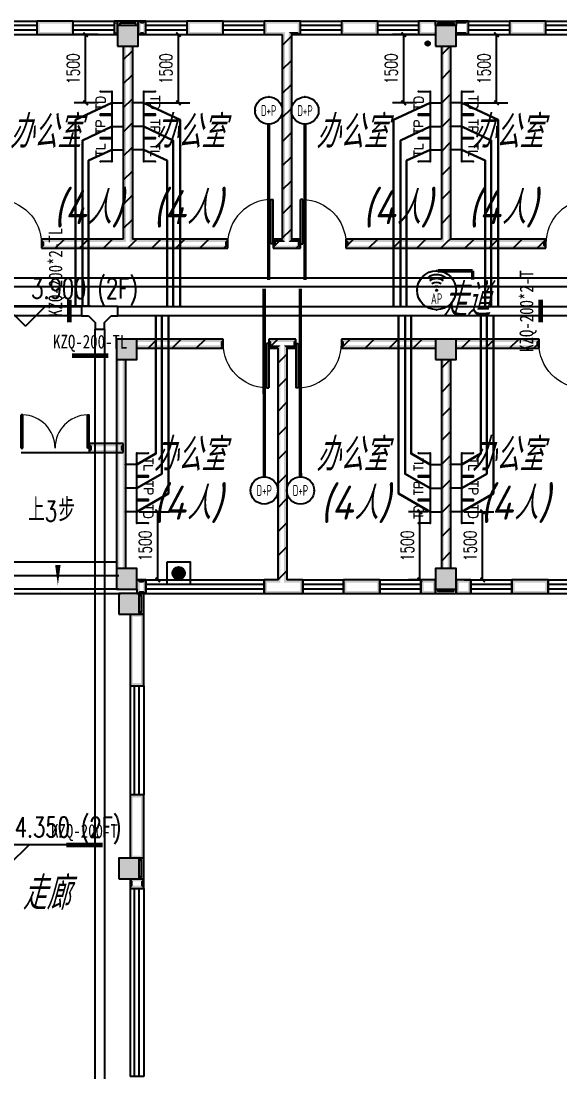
# Model space of a CAD drawing. Extents: x 1241380 to 1952554, y 1012187 to 1766051.
# Drawn here: x 1581915 to 1593776, y 1096185 to 1119313 of the extents above; entities that cross this region are included whole.
import ezdxf
from ezdxf.enums import TextEntityAlignment as Align

# ---------------------------------------------------------------- set-up
doc = ezdxf.new("R2010")
doc.units = 0
for name, color, linetype in [('1-建筑底图', 8, 'Continuous'), ('CABLETRAY_PDS', 4, 'Continuous'), ('EQUIP-通讯', 3, 'Continuous'), ('PUB_HATCH', 8, 'Continuous'), ('TEL_DIM', 3, 'Continuous'), ('WIRE-综合布线', 5, 'Continuous'), ('光纤点位', 3, 'Continuous'), ('内网桥架', 1, 'Continuous'), ('填充', 8, 'Continuous'), ('抗震支吊架', 2, 'Continuous'), ('排水', 153, 'Continuous'), ('红机电话', 3, 'Continuous'), ('蓝机电话', 3, 'Continuous')]:
    doc.layers.add(name, color=color, linetype=linetype)
doc.layers.add('内网线路', color=1, linetype='Continuous', lineweight=30)
doc.styles.add('_TCH_DIM', font='SIMPLEX', dxfattribs={"bigfont": 'GBCBIG'})
doc.styles.add('_TEL_ATTDEF', font='GBENOR', dxfattribs={"width": 0.8, "height": 3, "bigfont": 'GBCBIG'})
doc.styles.add('_TEL_DIM', font='SIMPLEX', dxfattribs={"width": 0.8, "height": 3.5, "bigfont": 'HZTXT'})
doc.styles.add('A_DIM_T3', font='SIMPLEX', dxfattribs={"width": 0.7, "bigfont": 'HZ'})
doc.styles.add('kzcad', font='', dxfattribs={"width": 0.8})
doc.styles.get("Standard").update_dxf_attribs({"font": 'gbeitc.shx', "bigfont": 'gbcbig.shx'})
doc.styles.get('kzcad').set_extended_font_data('SimSun')
doc.linetypes.add('JIEDI', pattern='A,1.25,-0.25,0.25,-0.25,0.625,["/",Standard,S=0.6,R=0,X=0,Y=-0.3],0.625,-0.25,0.25,-0.25', length=4)
doc.dimstyles.new('_TCH_ARCH&&100', dxfattribs={"dimtxt": 280, "dimasz": 100, "dimexe": 250, "dimexo": 300, "dimgap": 135, "dimtad": 1, "dimdec": 0, "dimzin": 0, "dimdsep": 46, "dimtxsty": 'A_DIM_T3', "dimblk": 'ARCHTICK', "dimcen": 0.09, "dimclrt": 7, "dimazin": 2, "dimtfac": 1, "dimtdec": 0, "dimtix": 1, "dimtmove": 2, "dimatfit": 3, "dimfxl": 100, "dimtolj": 1, "dimtzin": 0, "dimarcsym": 0})
pattern_1 = [(45, (933820.03, 485085.73), (-265.16515, 265.16515), [])]

# ---------------------------------------------------------------- blocks, each defined once
blk = doc.blocks.new('ng')
at = {"layer": '排水'}
for p, q in [((345991, 781358), (346091, 781358)), ((346041, 781408), (346041, 781308))]:
    blk.add_line(p, q, dxfattribs=at)
blk.add_circle((346041, 781358), 50, dxfattribs=at)
blk = doc.blocks.new('雨水管')
at = {"layer": '排水'}
blk.add_blockref('ng', (600767, -46811), dxfattribs=at)
blk = doc.blocks.new('xfjyc')
at = {"layer": '填充'}
h = blk.add_hatch(color=1, dxfattribs=at)
h.dxf.hatch_style = 1
edge = h.paths.add_edge_path()
edge.add_arc((250, 250), 137, 0, 360)
blk.add_lwpolyline([(0, 500), (500, 500), (500, 0), (0, 0)], close=True)
at = {"color": 1}
blk.add_circle((250, 250), 137, dxfattribs=at)
blk = doc.blocks.new('$WINLIB2D$00000001')
at = {"color": 0}
for points in [[(-0.5, 0.5), (-0.5, -0.5)], [(-0.5, 0.5), (0.5, 0.5)], [(0.5, -0.5), (0.5, 0.5)], [(0.5, 0.1667), (-0.5, 0.1667)], [(0.5, -0.1667), (-0.5, -0.1667)], [(-0.5, -0.5), (0.5, -0.5)]]:
    blk.add_lwpolyline(points, dxfattribs=at)
blk = doc.blocks.new('$DorLib2D$00000001')
at = {"color": 0}
for p, q in [((0.45, 0.975), (0.5, 0.975)), ((0.45, 0), (0.45, 0.975)), ((0.5, 0), (0.5, 0.975)), ((0.5, 0), (0.45, 0))]:
    blk.add_line(p, q, dxfattribs=at)
at = {"color": 0, "lineweight": 13}
blk.add_arc((0.475, 0), 0.975, 91.4693, 180, dxfattribs=at)
blk = doc.blocks.new('_FZH')
blk.add_lwpolyline([(-0.5, -0.5), (0.5, -0.5), (0.5, 0.5), (-0.5, 0.5)], close=True)
at = {"layer": 'PUB_HATCH'}
blk.add_solid([(-0.5, -0.5), (0.5, -0.5), (-0.5, 0.5), (0.5, 0.5)], dxfattribs=at)
blk = doc.blocks.new('$DorLib2D$00000002')
at = {"color": 0}
for p, q in [((-0.5, 0), (-0.5, 0.4875)), ((-0.475, 0.4875), (-0.5, 0.4875)), ((-0.475, 0), (-0.475, 0.4875)), ((0.475, 0), (0.475, 0.4875)), ((0.475, 0.4875), (0.5, 0.4875)), ((0.5, 0), (0.5, 0.4875)), ((-0.5, 0), (-0.475, 0)), ((0.5, 0), (0.475, 0))]:
    blk.add_line(p, q, dxfattribs=at)
at = {"color": 0, "lineweight": 13}
for centre, start, end in [((-0.4875, 0), 0, 88.53072), ((0.4875, 0), 91.46928, 180)]:
    blk.add_arc(centre, 0.4875, start, end, dxfattribs=at)
blk = doc.blocks.new('1-二层建筑底图')
at = {"layer": '1-建筑底图'}
for points in [[(1583065, 1164521), (1582265, 1164521), (1582325, 1164461), (1583005, 1164461)], [(1582265, 1164521), (1582265, 1164221), (1582325, 1164281), (1582325, 1164461)], [(1583065, 1164221), (1583065, 1164521), (1583005, 1164461), (1583005, 1164281)], [(1584040, 1164521), (1583965, 1164521), (1584025, 1164461), (1583980, 1164461)], [(1583965, 1164521), (1583965, 1164221), (1584025, 1164281), (1584025, 1164461)], [(1584040, 1164221), (1584040, 1164521), (1583980, 1164461), (1583980, 1164281)], [(1584665, 1164521), (1584490, 1164521), (1584550, 1164461), (1584605, 1164461)], [(1584490, 1164521), (1584490, 1164221), (1584550, 1164281), (1584550, 1164461)], [(1584665, 1164221), (1584665, 1164521), (1584605, 1164461), (1584605, 1164281)], [(1586365, 1164521), (1585565, 1164521), (1585625, 1164461), (1586305, 1164461)], [(1585565, 1164521), (1585565, 1164221), (1585625, 1164281), (1585625, 1164461)], [(1586365, 1164221), (1586365, 1164521), (1586305, 1164461), (1586305, 1164281)], [(1587765, 1164521), (1587265, 1164521), (1587325, 1164461), (1587765, 1164461)], [(1587265, 1164521), (1587265, 1164221), (1587325, 1164281), (1587325, 1164461)], [(1588065, 1164521), (1587765, 1164521), (1587765, 1164461), (1588005, 1164461)], [(1588065, 1164221), (1588065, 1164521), (1588005, 1164461), (1588005, 1164281)], [(1589765, 1164521), (1588965, 1164521), (1589025, 1164461), (1589705, 1164461)], [(1588965, 1164521), (1588965, 1164221), (1589025, 1164281), (1589025, 1164461)], [(1589765, 1164221), (1589765, 1164521), (1589705, 1164461), (1589705, 1164281)], [(1591040, 1164521), (1590665, 1164521), (1590725, 1164461), (1591040, 1164461)], [(1590665, 1164521), (1590665, 1164221), (1590725, 1164281), (1590725, 1164461)], [(1591765, 1164521), (1591490, 1164521), (1591490, 1164461), (1591705, 1164461)], [(1591765, 1164221), (1591765, 1164521), (1591705, 1164461), (1591705, 1164281)], [(1593465, 1164521), (1592665, 1164521), (1592725, 1164461), (1593405, 1164461)], [(1592665, 1164521), (1592665, 1164221), (1592725, 1164281), (1592725, 1164461)], [(1593465, 1164221), (1593465, 1164521), (1593405, 1164461), (1593405, 1164281)], [(1582265, 1164221), (1583065, 1164221), (1583005, 1164281), (1582325, 1164281)], [(1583965, 1164221), (1584040, 1164221), (1583980, 1164281), (1584025, 1164281)], [(1584490, 1164421), (1584040, 1164421), (1584100, 1164361), (1584430, 1164361)], [(1584040, 1164421), (1584040, 1163971), (1584100, 1164031), (1584100, 1164361)], [(1584490, 1163971), (1584490, 1164421), (1584430, 1164361), (1584430, 1164031)], [(1584490, 1164221), (1584665, 1164221), (1584605, 1164281), (1584550, 1164281)], [(1585565, 1164221), (1586365, 1164221), (1586305, 1164281), (1585625, 1164281)], [(1587265, 1164221), (1587665, 1164221), (1587725, 1164281), (1587325, 1164281)], [(1587665, 1164221), (1587665, 1159721), (1587725, 1159661), (1587725, 1164281)], [(1587865, 1164221), (1588065, 1164221), (1588005, 1164281), (1587805, 1164281)], [(1587865, 1164221), (1587865, 1159721), (1587805, 1159661), (1587805, 1164281)], [(1588965, 1164221), (1589765, 1164221), (1589705, 1164281), (1589025, 1164281)], [(1591040, 1164221), (1591040, 1164281), (1590725, 1164281), (1590665, 1164221)], [(1591490, 1164421), (1591040, 1164421), (1591100, 1164361), (1591430, 1164361)], [(1591040, 1164421), (1591040, 1163971), (1591100, 1164031), (1591100, 1164361)], [(1591490, 1163971), (1591490, 1164421), (1591430, 1164361), (1591430, 1164031)], [(1591490, 1164221), (1591765, 1164221), (1591705, 1164281), (1591490, 1164281)], [(1592665, 1164221), (1593465, 1164221), (1593405, 1164281), (1592725, 1164281)], [(1584040, 1163971), (1584490, 1163971), (1584430, 1164031), (1584100, 1164031)], [(1584225, 1163971), (1584165, 1163971), (1584165, 1159721), (1584225, 1159661)], [(1584365, 1163971), (1584305, 1163971), (1584305, 1159661), (1584365, 1159721)], [(1591040, 1163971), (1591490, 1163971), (1591430, 1164031), (1591100, 1164031)], [(1591225, 1163971), (1591165, 1163971), (1591165, 1159721), (1591225, 1159661)], [(1591365, 1163971), (1591305, 1163971), (1591305, 1159661), (1591365, 1159721)], [(1584165, 1159721), (1582365, 1159721), (1582425, 1159661), (1584225, 1159661)], [(1582365, 1159721), (1582365, 1159521), (1582425, 1159581), (1582425, 1159661)], [(1586465, 1159721), (1584365, 1159721), (1584305, 1159661), (1586405, 1159661)], [(1586465, 1159521), (1586465, 1159721), (1586405, 1159661), (1586405, 1159581)], [(1587665, 1159721), (1587465, 1159721), (1587525, 1159661), (1587725, 1159661)], [(1587465, 1159721), (1587465, 1159521), (1587525, 1159581), (1587525, 1159661)], [(1588065, 1159721), (1587865, 1159721), (1587805, 1159661), (1588005, 1159661)], [(1588065, 1159521), (1588065, 1159721), (1588005, 1159661), (1588005, 1159581)], [(1591165, 1159721), (1589065, 1159721), (1589125, 1159661), (1591225, 1159661)], [(1589065, 1159721), (1589065, 1159521), (1589125, 1159581), (1589125, 1159661)], [(1593465, 1159721), (1591365, 1159721), (1591305, 1159661), (1593405, 1159661)], [(1593465, 1159521), (1593465, 1159721), (1593405, 1159661), (1593405, 1159581)], [(1582365, 1159521), (1584265, 1159521), (1584265, 1159581), (1582425, 1159581)], [(1584265, 1159521), (1586465, 1159521), (1586405, 1159581), (1584265, 1159581)], [(1587465, 1159521), (1587765, 1159521), (1587765, 1159581), (1587525, 1159581)], [(1587765, 1159521), (1588065, 1159521), (1588005, 1159581), (1587765, 1159581)], [(1589065, 1159521), (1591265, 1159521), (1591265, 1159581), (1589125, 1159581)], [(1591265, 1159521), (1593465, 1159521), (1593405, 1159581), (1591265, 1159581)], [(1584465, 1157521), (1584015, 1157521), (1584075, 1157461), (1584405, 1157461)], [(1584015, 1157521), (1584015, 1157071), (1584075, 1157131), (1584075, 1157461)], [(1584015, 1157521), (1584465, 1157521), (1584465, 1157461), (1586305, 1157461), (1586365, 1157521), (1584015, 1157521)], [(1584015, 1157521), (1584015, 1157521), (1584015, 1157521)], [(1584465, 1157071), (1584465, 1157521), (1584405, 1157461), (1584405, 1157131)], [(1584465, 1157381), (1584465, 1157321), (1586365, 1157321), (1586305, 1157381)], [(1586365, 1157321), (1586365, 1157521), (1586305, 1157461), (1586305, 1157381)], [(1587665, 1157521), (1587365, 1157521), (1587425, 1157461), (1587665, 1157461)], [(1587365, 1157521), (1587365, 1157321), (1587425, 1157381), (1587425, 1157461)], [(1587365, 1157321), (1587565, 1157321), (1587625, 1157381), (1587425, 1157381)], [(1587565, 1157321), (1587565, 1152221), (1587625, 1152161), (1587625, 1157381)], [(1587965, 1157521), (1587665, 1157521), (1587665, 1157461), (1587905, 1157461)], [(1587765, 1157321), (1587965, 1157321), (1587905, 1157381), (1587705, 1157381)], [(1587765, 1157321), (1587765, 1152221), (1587705, 1152161), (1587705, 1157381)], [(1587965, 1157321), (1587965, 1157521), (1587905, 1157461), (1587905, 1157381)], [(1591040, 1157461), (1591040, 1157521), (1588965, 1157521), (1589025, 1157461)], [(1588965, 1157521), (1588965, 1157321), (1589025, 1157381), (1589025, 1157461)], [(1591040, 1157321), (1591040, 1157381), (1589025, 1157381), (1588965, 1157321)], [(1591490, 1157521), (1591040, 1157521), (1591100, 1157461), (1591430, 1157461)], [(1591040, 1157521), (1591040, 1157071), (1591100, 1157131), (1591100, 1157461)], [(1591490, 1157071), (1591490, 1157521), (1591430, 1157461), (1591430, 1157131)], [(1591490, 1157521), (1591490, 1157461), (1593255, 1157461), (1593315, 1157521)], [(1591490, 1157381), (1591490, 1157321), (1593315, 1157321), (1593255, 1157381)], [(1593315, 1157321), (1593315, 1157521), (1593255, 1157461), (1593255, 1157381)], [(1584015, 1157071), (1584465, 1157071), (1584405, 1157131), (1584075, 1157131)], [(1591040, 1157071), (1591490, 1157071), (1591430, 1157131), (1591100, 1157131)], [(1584015, 1152471), (1584075, 1152471), (1584075, 1157071), (1584015, 1157071)], [(1584155, 1152471), (1584215, 1152471), (1584215, 1157071), (1584155, 1157071)], [(1591165, 1152471), (1591225, 1152471), (1591225, 1157071), (1591165, 1157071)], [(1591305, 1152471), (1591365, 1152471), (1591365, 1157071), (1591305, 1157071)], [(1584165, 1155224), (1583415, 1155224), (1583475, 1155164), (1584105, 1155164)], [(1583415, 1155224), (1583415, 1155024), (1583475, 1155084), (1583475, 1155164)], [(1583415, 1155024), (1584165, 1155024), (1584105, 1155084), (1583475, 1155084)], [(1584165, 1155024), (1584165, 1155224), (1584105, 1155164), (1584105, 1155084)], [(1584465, 1152471), (1584015, 1152471), (1584075, 1152411), (1584405, 1152411)], [(1584015, 1152471), (1584015, 1152021), (1584075, 1152081), (1584075, 1152411)], [(1584465, 1152021), (1584465, 1152471), (1584405, 1152411), (1584405, 1152081)], [(1591490, 1152471), (1591040, 1152471), (1591100, 1152411), (1591430, 1152411)], [(1591040, 1152471), (1591040, 1152021), (1591100, 1152081), (1591100, 1152411)], [(1591490, 1152021), (1591490, 1152471), (1591430, 1152411), (1591430, 1152081)], [(1584015, 1152021), (1584465, 1152021), (1584405, 1152081), (1584075, 1152081)], [(1584665, 1152221), (1584465, 1152221), (1584525, 1152161), (1584605, 1152161)], [(1584465, 1152221), (1584465, 1151921), (1584525, 1151981), (1584525, 1152161)], [(1584665, 1151921), (1584665, 1152221), (1584605, 1152161), (1584605, 1151981)], [(1587565, 1152221), (1587265, 1152221), (1587325, 1152161), (1587625, 1152161)], [(1587265, 1152221), (1587265, 1151921), (1587325, 1151981), (1587325, 1152161)], [(1588115, 1152221), (1587765, 1152221), (1587705, 1152161), (1588055, 1152161)], [(1588115, 1151921), (1588115, 1152221), (1588055, 1152161), (1588055, 1151981)], [(1589815, 1152221), (1589015, 1152221), (1589075, 1152161), (1589755, 1152161)], [(1589015, 1152221), (1589015, 1151921), (1589075, 1151981), (1589075, 1152161)], [(1589815, 1151921), (1589815, 1152221), (1589755, 1152161), (1589755, 1151981)], [(1591040, 1152221), (1590715, 1152221), (1590775, 1152161), (1590980, 1152161)], [(1590715, 1152221), (1590715, 1151921), (1590775, 1151981), (1590775, 1152161)], [(1591040, 1151921), (1591040, 1152221), (1590980, 1152161), (1590980, 1151981)], [(1591040, 1152021), (1591490, 1152021), (1591430, 1152081), (1591100, 1152081)], [(1591815, 1152221), (1591490, 1152221), (1591550, 1152161), (1591755, 1152161)], [(1591490, 1152221), (1591490, 1151921), (1591550, 1151981), (1591550, 1152161)], [(1591815, 1151921), (1591815, 1152221), (1591755, 1152161), (1591755, 1151981)], [(1593515, 1152221), (1592715, 1152221), (1592775, 1152161), (1593455, 1152161)], [(1592715, 1152221), (1592715, 1151921), (1592775, 1151981), (1592775, 1152161)], [(1593515, 1151921), (1593515, 1152221), (1593455, 1152161), (1593455, 1151981)], [(1584515, 1151921), (1584065, 1151921), (1584125, 1151861), (1584455, 1151861)], [(1584065, 1151921), (1584065, 1151471), (1584125, 1151531), (1584125, 1151861)], [(1584515, 1151471), (1584515, 1151921), (1584455, 1151861), (1584455, 1151531)], [(1584465, 1151921), (1584665, 1151921), (1584605, 1151981), (1584525, 1151981)], [(1587265, 1151921), (1587665, 1151921), (1587665, 1151981), (1587325, 1151981)], [(1587665, 1151921), (1588115, 1151921), (1588055, 1151981), (1587665, 1151981)], [(1589015, 1151921), (1589815, 1151921), (1589755, 1151981), (1589075, 1151981)], [(1590715, 1151921), (1591040, 1151921), (1590980, 1151981), (1590775, 1151981)], [(1591490, 1151921), (1591815, 1151921), (1591755, 1151981), (1591550, 1151981)], [(1592715, 1151921), (1593515, 1151921), (1593455, 1151981), (1592775, 1151981)], [(1584065, 1151471), (1584515, 1151471), (1584455, 1151531), (1584125, 1151531)], [(1584315, 1151471), (1584315, 1149891), (1584375, 1149951), (1584375, 1151411)], [(1584615, 1151471), (1584315, 1151471), (1584375, 1151411), (1584555, 1151411)], [(1584615, 1149891), (1584615, 1151471), (1584555, 1151411), (1584555, 1149951)], [(1584315, 1149891), (1584615, 1149891), (1584555, 1149951), (1584375, 1149951)], [(1584615, 1147491), (1584315, 1147491), (1584375, 1147431), (1584555, 1147431)], [(1584315, 1147491), (1584315, 1146096), (1584375, 1146156), (1584375, 1147431)], [(1584615, 1146096), (1584615, 1147491), (1584555, 1147431), (1584555, 1146156)], [(1584515, 1146096), (1584065, 1146096), (1584125, 1146036), (1584455, 1146036)], [(1584065, 1146096), (1584065, 1145646), (1584125, 1145706), (1584125, 1146036)], [(1584315, 1146096), (1584615, 1146096), (1584555, 1146156), (1584375, 1146156)], [(1584515, 1145646), (1584515, 1146096), (1584455, 1146036), (1584455, 1145706)], [(1584065, 1145646), (1584515, 1145646), (1584455, 1145706), (1584125, 1145706)], [(1584315, 1145646), (1584315, 1145431), (1584375, 1145491), (1584375, 1145586)], [(1584615, 1145646), (1584315, 1145646), (1584375, 1145586), (1584555, 1145586)], [(1584615, 1145431), (1584615, 1145646), (1584555, 1145586), (1584555, 1145491)], [(1584315, 1145431), (1584615, 1145431), (1584555, 1145491), (1584375, 1145491)]]:
    blk.add_hatch(color=256, dxfattribs=at).paths.add_polyline_path(points)
h = blk.add_hatch(dxfattribs=at)
h.set_pattern_fill('普通砖', color=256, scale=150, style=0)
h.set_pattern_definition(pattern_1)
h.paths.add_polyline_path([(1587765, 1164321), (1587665, 1164221), (1587665, 1159721), (1587725, 1159661), (1587765, 1159654), (1587805, 1159661), (1587865, 1159721), (1587865, 1164221)])
h = blk.add_hatch(dxfattribs=at)
h.set_pattern_fill('普通砖', color=256, scale=150, style=0)
h.set_pattern_definition(pattern_1)
h.paths.add_polyline_path([(1584365, 1163971), (1584165, 1163971), (1584165, 1159721), (1584225, 1159661), (1584265, 1159654), (1584305, 1159661), (1584365, 1159721)])
h = blk.add_hatch(dxfattribs=at)
h.set_pattern_fill('普通砖', color=256, scale=150, style=0)
h.set_pattern_definition(pattern_1)
h.paths.add_polyline_path([(1591365, 1163971), (1591165, 1163971), (1591165, 1159721), (1591225, 1159661), (1591265, 1159654), (1591305, 1159661), (1591365, 1159721)])
h = blk.add_hatch(dxfattribs=at)
h.set_pattern_fill('普通砖', color=256, scale=150, style=0)
h.set_pattern_definition(pattern_1)
h.paths.add_polyline_path([(1584225, 1159661), (1584165, 1159721), (1582365, 1159721), (1582365, 1159521), (1584265, 1159521), (1584265, 1159654)])
h = blk.add_hatch(dxfattribs=at)
h.set_pattern_fill('普通砖', color=256, scale=150, style=0)
h.set_pattern_definition(pattern_1)
h.paths.add_polyline_path([(1584265, 1159654), (1584265, 1159521), (1586465, 1159521), (1586465, 1159721), (1584365, 1159721), (1584305, 1159661)])
h = blk.add_hatch(dxfattribs=at)
h.set_pattern_fill('普通砖', color=256, scale=150, style=0)
h.set_pattern_definition(pattern_1)
h.paths.add_polyline_path([(1587725, 1159661), (1587665, 1159721), (1587465, 1159721), (1587465, 1159521), (1587765, 1159521), (1587765, 1159654)])
h = blk.add_hatch(dxfattribs=at)
h.set_pattern_fill('普通砖', color=256, scale=150, style=0)
h.set_pattern_definition(pattern_1)
h.paths.add_polyline_path([(1587765, 1159654), (1587765, 1159521), (1588065, 1159521), (1588065, 1159721), (1587865, 1159721), (1587805, 1159661)])
h = blk.add_hatch(dxfattribs=at)
h.set_pattern_fill('普通砖', color=256, scale=150, style=0)
h.set_pattern_definition(pattern_1)
h.paths.add_polyline_path([(1591225, 1159661), (1591165, 1159721), (1589065, 1159721), (1589065, 1159521), (1591265, 1159521), (1591265, 1159654)])
h = blk.add_hatch(dxfattribs=at)
h.set_pattern_fill('普通砖', color=256, scale=150, style=0)
h.set_pattern_definition(pattern_1)
h.paths.add_polyline_path([(1591265, 1159654), (1591265, 1159521), (1593465, 1159521), (1593465, 1159721), (1591365, 1159721), (1591305, 1159661)])
h = blk.add_hatch(dxfattribs=at)
h.set_pattern_fill('普通砖', color=256, scale=150, style=0)
h.set_pattern_definition(pattern_1)
h.paths.add_polyline_path([(1584015, 1157521), (1584465, 1157521), (1584465, 1157321), (1586365, 1157321), (1586365, 1157521), (1584015, 1157521)])
h = blk.add_hatch(dxfattribs=at)
h.set_pattern_fill('普通砖', color=256, scale=150, style=0)
h.set_pattern_definition(pattern_1)
h.paths.add_polyline_path([(1587665, 1157388), (1587665, 1157521), (1587365, 1157521), (1587365, 1157321), (1587565, 1157321), (1587625, 1157381)])
h = blk.add_hatch(dxfattribs=at)
h.set_pattern_fill('普通砖', color=256, scale=150, style=0)
h.set_pattern_definition(pattern_1)
h.paths.add_polyline_path([(1587665, 1157388), (1587625, 1157381), (1587565, 1157321), (1587565, 1152221), (1587665, 1152121), (1587765, 1152221), (1587765, 1157321), (1587705, 1157381)])
h = blk.add_hatch(dxfattribs=at)
h.set_pattern_fill('普通砖', color=256, scale=150, style=0)
h.set_pattern_definition(pattern_1)
h.paths.add_polyline_path([(1587705, 1157381), (1587765, 1157321), (1587965, 1157321), (1587965, 1157521), (1587665, 1157521), (1587665, 1157388)])
h = blk.add_hatch(dxfattribs=at)
h.set_pattern_fill('普通砖', color=256, scale=150, style=0)
h.set_pattern_definition(pattern_1)
h.paths.add_polyline_path([(1591040, 1157321), (1591040, 1157521), (1588965, 1157521), (1588965, 1157321)])
h = blk.add_hatch(dxfattribs=at)
h.set_pattern_fill('普通砖', color=256, scale=150, style=0)
h.set_pattern_definition(pattern_1)
h.paths.add_polyline_path([(1591490, 1157521), (1591490, 1157321), (1593315, 1157321), (1593315, 1157521)])
h = blk.add_hatch(dxfattribs=at)
h.set_pattern_fill('普通砖', color=256, scale=150, style=0)
h.set_pattern_definition(pattern_1)
h.paths.add_polyline_path([(1591165, 1152471), (1591365, 1152471), (1591365, 1157071), (1591165, 1157071)])
for p, q in [((1583065, 1164521), (1582265, 1164521)), ((1582265, 1164521), (1582265, 1164221)), ((1583065, 1164221), (1583065, 1164521)), ((1584040, 1164521), (1583965, 1164521)), ((1583965, 1164521), (1583965, 1164221)), ((1584040, 1164221), (1584040, 1164521)), ((1584665, 1164521), (1584490, 1164521)), ((1584490, 1164521), (1584490, 1164221)), ((1584665, 1164221), (1584665, 1164521)), ((1586365, 1164521), (1585565, 1164521)), ((1585565, 1164521), (1585565, 1164221)), ((1586365, 1164221), (1586365, 1164521)), ((1587765, 1164521), (1587265, 1164521)), ((1587265, 1164521), (1587265, 1164221)), ((1588065, 1164521), (1587765, 1164521)), ((1588065, 1164221), (1588065, 1164521)), ((1589765, 1164521), (1588965, 1164521)), ((1588965, 1164521), (1588965, 1164221)), ((1589765, 1164221), (1589765, 1164521)), ((1591040, 1164521), (1590665, 1164521)), ((1590665, 1164521), (1590665, 1164221)), ((1591765, 1164521), (1591490, 1164521)), ((1591765, 1164221), (1591765, 1164521)), ((1593465, 1164521), (1592665, 1164521)), ((1592665, 1164521), (1592665, 1164221)), ((1593465, 1164221), (1593465, 1164521)), ((1582265, 1164221), (1583065, 1164221)), ((1583965, 1164221), (1584040, 1164221)), ((1584490, 1164221), (1584665, 1164221)), ((1585565, 1164221), (1586365, 1164221)), ((1587265, 1164221), (1587665, 1164221)), ((1587665, 1164221), (1587665, 1159721)), ((1587865, 1164221), (1588065, 1164221)), ((1587865, 1164221), (1587865, 1159721)), ((1588965, 1164221), (1589765, 1164221)), ((1590665, 1164221), (1591040, 1164221)), ((1591490, 1164221), (1591765, 1164221)), ((1592665, 1164221), (1593465, 1164221)), ((1584165, 1163971), (1584165, 1159721)), ((1584365, 1163971), (1584365, 1159721)), ((1591165, 1163971), (1591165, 1159721)), ((1591365, 1163971), (1591365, 1159721)), ((1584165, 1159721), (1582365, 1159721)), ((1582365, 1159721), (1582365, 1159521)), ((1586465, 1159721), (1584365, 1159721)), ((1586465, 1159521), (1586465, 1159721)), ((1587665, 1159721), (1587465, 1159721)), ((1587465, 1159721), (1587465, 1159521)), ((1588065, 1159721), (1587865, 1159721)), ((1588065, 1159521), (1588065, 1159721)), ((1591165, 1159721), (1589065, 1159721)), ((1589065, 1159721), (1589065, 1159521)), ((1593465, 1159721), (1591365, 1159721)), ((1593465, 1159521), (1593465, 1159721)), ((1582365, 1159521), (1584265, 1159521)), ((1584265, 1159521), (1586465, 1159521)), ((1587465, 1159521), (1587765, 1159521)), ((1587765, 1159521), (1588065, 1159521)), ((1589065, 1159521), (1591265, 1159521)), ((1591265, 1159521), (1593465, 1159521)), ((1582011, 1157804), (1581561, 1158254)), ((1581561, 1158254), (1583444, 1158254)), ((1582011, 1157804), (1582461, 1158254)), ((1586365, 1157521), (1584015, 1157521)), ((1584015, 1157521), (1584015, 1157521)), ((1586365, 1157321), (1586365, 1157521)), ((1587665, 1157521), (1587365, 1157521)), ((1587365, 1157521), (1587365, 1157321)), ((1587965, 1157521), (1587665, 1157521)), ((1587965, 1157321), (1587965, 1157521)), ((1591040, 1157521), (1588965, 1157521)), ((1588965, 1157521), (1588965, 1157321)), ((1593315, 1157521), (1591490, 1157521)), ((1593315, 1157321), (1593315, 1157521)), ((1584465, 1157321), (1586365, 1157321)), ((1587365, 1157321), (1587565, 1157321)), ((1587565, 1157321), (1587565, 1152221)), ((1587765, 1157321), (1587965, 1157321)), ((1587765, 1157321), (1587765, 1152221)), ((1588965, 1157321), (1591040, 1157321)), ((1591490, 1157321), (1593315, 1157321)), ((1584015, 1157071), (1584015, 1152471)), ((1584215, 1157071), (1584215, 1152471)), ((1591165, 1157071), (1591165, 1152471)), ((1591365, 1157071), (1591365, 1152471)), ((1581915, 1155024), (1583415, 1155024)), ((1584165, 1155224), (1583415, 1155224)), ((1583415, 1155224), (1583415, 1155024)), ((1583415, 1155024), (1584165, 1155024)), ((1584165, 1155024), (1584165, 1155224)), ((1581015, 1152621), (1584015, 1152621)), ((1581015, 1152321), (1584065, 1152321)), ((1584065, 1152021), (1580983, 1152021)), ((1584665, 1152221), (1584465, 1152221)), ((1584465, 1152021), (1584465, 1151921)), ((1584665, 1151921), (1584665, 1152221)), ((1587565, 1152221), (1587265, 1152221)), ((1587265, 1152221), (1587265, 1151921)), ((1588115, 1152221), (1587765, 1152221)), ((1588115, 1151921), (1588115, 1152221)), ((1589815, 1152221), (1589015, 1152221)), ((1589015, 1152221), (1589015, 1151921)), ((1589815, 1151921), (1589815, 1152221)), ((1591040, 1152221), (1590715, 1152221)), ((1590715, 1152221), (1590715, 1151921)), ((1591040, 1151921), (1591040, 1152221)), ((1591815, 1152221), (1591490, 1152221)), ((1591490, 1152221), (1591490, 1151921)), ((1591815, 1151921), (1591815, 1152221)), ((1593515, 1152221), (1592715, 1152221)), ((1592715, 1152221), (1592715, 1151921)), ((1593515, 1151921), (1593515, 1152221)), ((1580933, 1151921), (1584115, 1151921)), ((1584465, 1151921), (1584665, 1151921)), ((1587265, 1151921), (1587665, 1151921)), ((1587665, 1151921), (1588115, 1151921)), ((1589015, 1151921), (1589815, 1151921)), ((1590715, 1151921), (1591040, 1151921)), ((1591490, 1151921), (1591815, 1151921)), ((1592715, 1151921), (1593515, 1151921)), ((1584315, 1151471), (1584315, 1149891)), ((1584615, 1151471), (1584515, 1151471)), ((1584615, 1149891), (1584615, 1151471)), ((1584315, 1149891), (1584615, 1149891)), ((1584615, 1147491), (1584315, 1147491)), ((1584315, 1147491), (1584315, 1146096)), ((1584615, 1146096), (1584615, 1147491)), ((1581198, 1146400), (1583081, 1146400)), ((1581648, 1145950), (1582098, 1146400)), ((1584515, 1146096), (1584615, 1146096)), ((1584315, 1145646), (1584315, 1145431)), ((1584615, 1145646), (1584515, 1145646)), ((1584615, 1145431), (1584615, 1145646)), ((1584315, 1145431), (1584615, 1145431))]:
    blk.add_line(p, q, dxfattribs=at)
for points in [[(1584490, 1164421), (1584490, 1164521), (1584040, 1164521), (1584040, 1164421)], [(1591040, 1164421), (1591040, 1164521), (1591490, 1164521), (1591490, 1164421)], [(1584440, 1164421), (1584440, 1164471), (1584090, 1164471), (1584090, 1164421)], [(1591090, 1164421), (1591090, 1164471), (1591440, 1164471), (1591440, 1164421)], [(1591040, 1152021), (1591040, 1151921), (1591490, 1151921), (1591490, 1152021)], [(1591090, 1152021), (1591090, 1151971), (1591440, 1151971), (1591440, 1152021)], [(1584515, 1151471), (1584615, 1151471), (1584615, 1151921), (1584515, 1151921)], [(1584515, 1151521), (1584565, 1151521), (1584565, 1151871), (1584515, 1151871)], [(1584515, 1145646), (1584615, 1145646), (1584615, 1146096), (1584515, 1146096)], [(1584515, 1145696), (1584565, 1145696), (1584565, 1146046), (1584515, 1146046)]]:
    blk.add_lwpolyline(points, dxfattribs=at)
blk.add_lwpolyline([(1582726, 1153502, 0, 0, 0), (1582726, 1153502, 0, 0, 0), (1582726, 1152102, 0, 120, 0), (1582726, 1152552, 0, 0, 0)], format="xyseb", dxfattribs=at)
for name, p, xscale, yscale, zscale in [('$WINLIB2D$00000001', (1581815, 1164371), 900, -300, 900), ('$WINLIB2D$00000001', (1583515, 1164371), 900, -300, 900), ('$DorLib2D$00000001', (1593965, 1159621), 1000, 1000, 1000), ('$DorLib2D$00000002', (1582665, 1155124), 1500, 1500, 1500), ('$WINLIB2D$00000001', (1585965, 1152071), 2600, 300, 2600), ('$WINLIB2D$00000001', (1588565, 1152071), 900, 300, 900), ('$WINLIB2D$00000001', (1590265, 1152071), 900, 300, 900), ('$WINLIB2D$00000001', (1592265, 1152071), 900, 300, 900), ('$WINLIB2D$00000001', (1593965, 1152071), 900, 300, 900)]:
    blk.add_blockref(name, p, dxfattribs=dict(at, xscale=xscale, yscale=yscale, zscale=zscale))
for name, p, xscale, yscale, zscale, rotation in [('$WINLIB2D$00000001', (1585115, 1164371), 900, -300, 900, 359.9999999999511), ('$WINLIB2D$00000001', (1586815, 1164371), 900, -300, 900, 359.9999999999511), ('$WINLIB2D$00000001', (1588515, 1164371), 900, -300, 900, 359.9999999999531), ('$WINLIB2D$00000001', (1590215, 1164371), 900, -300, 900, 359.9999999999531), ('$WINLIB2D$00000001', (1592215, 1164371), 900, -300, 900, 359.9999999999511), ('$WINLIB2D$00000001', (1593915, 1164371), 900, -300, 900, 359.9999999999511), ('_FZH', (1584265, 1164196), 449.9999995146645, 449.9999995146645, 449.9999995146645, 359.9999999772178), ('_FZH', (1591265, 1164196), 449.9999995146645, 449.9999995146645, 449.9999995146645, 359.9999999772178), ('$DorLib2D$00000001', (1581865, 1159621), 1000, -1000, 1000, 180), ('$DorLib2D$00000001', (1586965, 1159621), -1000, -1000, -1000, 180), ('$DorLib2D$00000001', (1588565, 1159621), 1000, -1000, 1000, 180), ('_FZH', (1584240, 1157296), 449.9999995146645, 449.9999995146645, 449.9999995146645, 359.9999999772178), ('$DorLib2D$00000001', (1586865, 1157421), -1000, 1000, -1000, 180), ('$DorLib2D$00000001', (1588465, 1157421), 1000, 1000, 1000, 180), ('_FZH', (1591265, 1157296), 449.9999995146645, 449.9999995146645, 449.9999995146645, 359.9999999772178), ('$DorLib2D$00000001', (1593815, 1157421), -1000, 1000, -1000, 180), ('_FZH', (1584240, 1152246), 449.9999995146645, 449.9999995146645, 449.9999995146645, 359.9999999772178), ('_FZH', (1591265, 1152246), 449.9999995146645, 449.9999995146645, 449.9999995146645, 359.9999999772178), ('_FZH', (1584290, 1151696), 449.9999995146645, 449.9999995146645, 449.9999995146645, 359.9999999772178), ('$WINLIB2D$00000001', (1584465, 1148691), 2400, -300, 2400, 270), ('_FZH', (1584290, 1145871), 449.9999995146645, 449.9999995146645, 449.9999995146645, 359.9999999772178), ('$WINLIB2D$00000001', (1584465, 1143361), 4140, -300, 4140, 270)]:
    blk.add_blockref(name, p, dxfattribs=dict(at, xscale=xscale, yscale=yscale, zscale=zscale, rotation=rotation))
for name, p in [('雨水管', (644057, 429479)), ('xfjyc', (1585134, 1152121))]:
    blk.add_blockref(name, p, dxfattribs=at)
for s, height, p in [('办公室', 723.4, (1581663, 1161722)), ('办公室', 723.4, (1584833, 1161722)), ('办公室', 723.4, (1588405, 1161722)), ('办公室', 723.4, (1591833, 1161722)), ('(4', 750, (1582624, 1160049)), ('人', 723, (1583374, 1160049)), (')', 750, (1583901, 1160049)), ('(4', 750, (1584813, 1160049)), ('人', 723, (1585563, 1160049)), (')', 750, (1586090, 1160049)), ('(4', 750, (1589429, 1160049)), ('人', 723, (1590179, 1160049)), (')', 750, (1590705, 1160049)), ('(4', 750, (1591743, 1160049)), ('人', 723, (1592493, 1160049)), (')', 750, (1593020, 1160049)), ('走道', 723.4, (1591198, 1158024)), ('办公室', 723.4, (1584833, 1154617)), ('办公室', 723.4, (1588405, 1154617)), ('办公室', 723.4, (1591833, 1154617)), ('(4', 750, (1584813, 1153547)), ('人', 723, (1585563, 1153547)), (')', 750, (1586090, 1153547)), ('(4', 750, (1588497, 1153547)), ('人', 723, (1589247, 1153547)), (')', 750, (1589774, 1153547)), ('(4', 750, (1592014, 1153547)), ('人', 723, (1592764, 1153547)), (')', 750, (1593291, 1153547)), ('走廊', 723.4, (1581946, 1144965))]:
    blk.add_text(s, height=height, dxfattribs=at).set_placement(p)
at = {"layer": '1-建筑底图', "style": '_TCH_DIM', "width": 0.705882}
for s, height, p in [('3.900', 446.2, (1582139, 1158412)), ('(2F)', 446.2, (1583594, 1158412)), ('3', 446, (1582439, 1153508)), ('4.350', 446.2, (1581776, 1146558)), ('(2F)', 446.2, (1583231, 1146558))]:
    blk.add_text(s, height=height, dxfattribs=at).set_placement(p)
at = {"layer": '1-建筑底图', "style": '_TCH_DIM'}
for s, p in [('上', (1582071, 1153508)), ('步', (1582739, 1153508))]:
    blk.add_text(s, height=506, dxfattribs=at).set_placement(p)
blk = doc.blocks.new('$equip_U$00000080(win7-PC-wzy)')
blk.add_circle((0, 0.5), 0.5)
for p in [(0, 0.999), (-0.5, 0.5), (0.5, 0.5)]:
    blk.add_point(p)
at = {"color": 7, "style": '_TEL_DIM', "width": 0.7}
blk.add_attdef('$TEXT$', text='', height=0.4, dxfattribs=at).set_placement((0, 0.5), align=Align.MIDDLE_CENTER)
at = {"color": 7, "style": '_TEL_DIM', "flags": 1}
for tag in ['A', 'REMARK']:
    blk.add_attdef(tag, text='', height=0.00002, dxfattribs=at).set_placement((0, 0), align=Align.MIDDLE_CENTER)
blk = doc.blocks.new('$equip_U$00000091(win7-PC-wzy)')
for radius in [0.714, 0.0272]:
    blk.add_circle((0, 0), radius)
for radius in [0.571, 0.428, 0.285, 0.143]:
    blk.add_arc((0, 0), radius, 53.7049, 126.2951)
for p in [(0, 0.714), (-0.714, 0), (0.714, 0), (0, -0.714)]:
    blk.add_point(p)
at = {"color": 7, "style": '_TEL_DIM', "flags": 1}
for tag in ['A', 'REMARK']:
    blk.add_attdef(tag, text='', height=0.00002, dxfattribs=at).set_placement((0, 0), align=Align.MIDDLE_CENTER)
at = {"color": 7, "style": '_TEL_DIM', "width": 0.7}
blk.add_attdef('$TEXT$', text='', height=0.4, dxfattribs=at).set_placement((0, -0.31), align=Align.MIDDLE_CENTER)
blk = doc.blocks.new('$equip$00001867')
for p, q in [((-0.5, 0.499), (-0.5, 0.999)), ((0.5, 0.999), (0.5, 0.499)), ((0.5, 0.499), (-0.5, 0.499)), ((0, 0.5), (0, 0))]:
    blk.add_line(p, q)
for p in [(-0.5, 0.999), (0.5, 0.999), (-0.5, 0.499), (0.5, 0.499), (0, 0)]:
    blk.add_point(p)
at = {"color": 7, "style": '_TEL_DIM'}
blk.add_attdef('$TEXT$', text='', height=0.4, dxfattribs=at).set_placement((0, 0.999), align=Align.MIDDLE_CENTER)
at = {"color": 7, "style": '_TEL_DIM', "flags": 1}
blk.add_attdef('A', text='', height=0.00002, dxfattribs=at).set_placement((0, 0), align=Align.MIDDLE_CENTER)
blk = doc.blocks.new('$equip$00002670')
for p, q in [((-0.5, 0.499), (-0.5, 0.999)), ((0.5, 0.999), (0.5, 0.499)), ((0.5, 0.499), (-0.5, 0.499)), ((0, 0.5), (0, 0))]:
    blk.add_line(p, q)
for p in [(-0.5, 0.999), (0.5, 0.999), (-0.5, 0.499), (0.5, 0.499), (0, 0)]:
    blk.add_point(p)
at = {"color": 7, "style": '_TEL_DIM'}
blk.add_attdef('$TEXT$', text='', height=0.4, dxfattribs=at).set_placement((0, 0.999), align=Align.MIDDLE_CENTER)
at = {"color": 7, "style": '_TEL_DIM', "flags": 1}
blk.add_attdef('A', text='', height=0.000025, dxfattribs=at).set_placement((0, 0), align=Align.MIDDLE_CENTER)
blk = doc.blocks.new('_ArchTick')
at = {"color": 0, "linetype": 'ByBlock', "const_width": 0.4}
blk.add_lwpolyline([(-0.5, -0.5), (0.5, 0.5)], dxfattribs=at)
blk = doc.blocks.new('*D380')
at = {"layer": 'Defpoints', "color": 0}
for p in [(1584215, 1108513), (1584923, 1108513), (1584215, 1107013)]:
    blk.add_point(p, dxfattribs=at)
at = {"layer": 'TEL_DIM', "color": 0, "lineweight": -2, "transparency": 16777216}
for p, q in [((1584515, 1108513), (1585173, 1108513)), ((1584923, 1107013), (1584923, 1108513)), ((1584515, 1107013), (1585173, 1107013))]:
    blk.add_line(p, q, dxfattribs=at)
at = {"layer": 'TEL_DIM', "color": 0, "lineweight": -2, "transparency": 16777216, "xscale": 100, "yscale": 100, "zscale": 100}
for p, rotation in [((1584923, 1108513), 90), ((1584923, 1107013), 270)]:
    blk.add_blockref('_ArchTick', p, dxfattribs=dict(at, rotation=rotation))
at = {"layer": 'TEL_DIM', "color": 7, "transparency": 16777216, "insert": (1584648, 1107763), "char_height": 280, "attachment_point": 5, "rotation": 90, "style": 'A_DIM_T3'}
blk.add_mtext('\\A1;1500', dxfattribs=at)
blk = doc.blocks.new('*D381')
at = {"layer": 'Defpoints', "color": 0}
for p in [(1590692, 1108513), (1591165, 1108513), (1591165, 1107013)]:
    blk.add_point(p, dxfattribs=at)
at = {"layer": 'TEL_DIM', "color": 0, "lineweight": -2, "transparency": 16777216}
for p, q in [((1590865, 1108513), (1590442, 1108513)), ((1590692, 1107013), (1590692, 1108513)), ((1590865, 1107013), (1590442, 1107013))]:
    blk.add_line(p, q, dxfattribs=at)
at = {"layer": 'TEL_DIM', "color": 0, "lineweight": -2, "transparency": 16777216, "xscale": 100, "yscale": 100, "zscale": 100}
for p, rotation in [((1590692, 1108513), 90), ((1590692, 1107013), 270)]:
    blk.add_blockref('_ArchTick', p, dxfattribs=dict(at, rotation=rotation))
at = {"layer": 'TEL_DIM', "color": 7, "transparency": 16777216, "insert": (1590417, 1107763), "char_height": 280, "attachment_point": 5, "rotation": 90, "style": 'A_DIM_T3'}
blk.add_mtext('\\A1;1500', dxfattribs=at)
blk = doc.blocks.new('*D382')
at = {"layer": 'Defpoints', "color": 0}
for p in [(1591365, 1108513), (1592073, 1108513), (1591365, 1107013)]:
    blk.add_point(p, dxfattribs=at)
at = {"layer": 'TEL_DIM', "color": 0, "lineweight": -2, "transparency": 16777216}
for p, q in [((1591665, 1108513), (1592323, 1108513)), ((1592073, 1107013), (1592073, 1108513)), ((1591665, 1107013), (1592323, 1107013))]:
    blk.add_line(p, q, dxfattribs=at)
at = {"layer": 'TEL_DIM', "color": 0, "lineweight": -2, "transparency": 16777216, "xscale": 100, "yscale": 100, "zscale": 100}
for p, rotation in [((1592073, 1108513), 90), ((1592073, 1107013), 270)]:
    blk.add_blockref('_ArchTick', p, dxfattribs=dict(at, rotation=rotation))
at = {"layer": 'TEL_DIM', "color": 7, "transparency": 16777216, "insert": (1591798, 1107763), "char_height": 280, "attachment_point": 5, "rotation": 90, "style": 'A_DIM_T3'}
blk.add_mtext('\\A1;1500', dxfattribs=at)
blk = doc.blocks.new('*D415')
at = {"layer": 'Defpoints', "color": 0}
for p in [(1584365, 1119013), (1585379, 1119013), (1584365, 1117513)]:
    blk.add_point(p, dxfattribs=at)
at = {"layer": 'TEL_DIM', "color": 0, "lineweight": -2, "transparency": 16777216}
for p, q in [((1584665, 1119013), (1585629, 1119013)), ((1585379, 1117513), (1585379, 1119013)), ((1584665, 1117513), (1585629, 1117513))]:
    blk.add_line(p, q, dxfattribs=at)
at = {"layer": 'TEL_DIM', "color": 0, "lineweight": -2, "transparency": 16777216, "xscale": 100, "yscale": 100, "zscale": 100}
for p, rotation in [((1585379, 1119013), 90), ((1585379, 1117513), 270)]:
    blk.add_blockref('_ArchTick', p, dxfattribs=dict(at, rotation=rotation))
at = {"layer": 'TEL_DIM', "color": 7, "transparency": 16777216, "insert": (1585104, 1118263), "char_height": 280, "attachment_point": 5, "rotation": 90, "style": 'A_DIM_T3'}
blk.add_mtext('\\A1;1500', dxfattribs=at)
blk = doc.blocks.new('*D416')
at = {"layer": 'Defpoints', "color": 0}
for p in [(1583337, 1119013), (1583915, 1119013), (1583915, 1117513)]:
    blk.add_point(p, dxfattribs=at)
at = {"layer": 'TEL_DIM', "color": 0, "lineweight": -2, "transparency": 16777216}
for p, q in [((1583615, 1119013), (1583087, 1119013)), ((1583337, 1117513), (1583337, 1119013)), ((1583615, 1117513), (1583087, 1117513))]:
    blk.add_line(p, q, dxfattribs=at)
at = {"layer": 'TEL_DIM', "color": 0, "lineweight": -2, "transparency": 16777216, "xscale": 100, "yscale": 100, "zscale": 100}
for p, rotation in [((1583337, 1119013), 90), ((1583337, 1117513), 270)]:
    blk.add_blockref('_ArchTick', p, dxfattribs=dict(at, rotation=rotation))
at = {"layer": 'TEL_DIM', "color": 7, "transparency": 16777216, "insert": (1583062, 1118263), "char_height": 280, "attachment_point": 5, "rotation": 90, "style": 'A_DIM_T3'}
blk.add_mtext('\\A1;1500', dxfattribs=at)
blk = doc.blocks.new('*D424')
at = {"layer": 'Defpoints', "color": 0}
for p in [(1591365, 1119013), (1592379, 1119013), (1591365, 1117513)]:
    blk.add_point(p, dxfattribs=at)
at = {"layer": 'TEL_DIM', "color": 0, "lineweight": -2, "transparency": 16777216}
for p, q in [((1591665, 1119013), (1592629, 1119013)), ((1592379, 1117513), (1592379, 1119013)), ((1591665, 1117513), (1592629, 1117513))]:
    blk.add_line(p, q, dxfattribs=at)
at = {"layer": 'TEL_DIM', "color": 0, "lineweight": -2, "transparency": 16777216, "xscale": 100, "yscale": 100, "zscale": 100}
for p, rotation in [((1592379, 1119013), 90), ((1592379, 1117513), 270)]:
    blk.add_blockref('_ArchTick', p, dxfattribs=dict(at, rotation=rotation))
at = {"layer": 'TEL_DIM', "color": 7, "transparency": 16777216, "insert": (1592104, 1118263), "char_height": 280, "attachment_point": 5, "rotation": 90, "style": 'A_DIM_T3'}
blk.add_mtext('\\A1;1500', dxfattribs=at)
blk = doc.blocks.new('*D425')
at = {"layer": 'Defpoints', "color": 0}
for p in [(1590337, 1119013), (1590915, 1119013), (1590915, 1117513)]:
    blk.add_point(p, dxfattribs=at)
at = {"layer": 'TEL_DIM', "color": 0, "lineweight": -2, "transparency": 16777216}
for p, q in [((1590615, 1119013), (1590087, 1119013)), ((1590337, 1117513), (1590337, 1119013)), ((1590615, 1117513), (1590087, 1117513))]:
    blk.add_line(p, q, dxfattribs=at)
at = {"layer": 'TEL_DIM', "color": 0, "lineweight": -2, "transparency": 16777216, "xscale": 100, "yscale": 100, "zscale": 100}
for p, rotation in [((1590337, 1119013), 90), ((1590337, 1117513), 270)]:
    blk.add_blockref('_ArchTick', p, dxfattribs=dict(at, rotation=rotation))
at = {"layer": 'TEL_DIM', "color": 7, "transparency": 16777216, "insert": (1590062, 1118263), "char_height": 280, "attachment_point": 5, "rotation": 90, "style": 'A_DIM_T3'}
blk.add_mtext('\\A1;1500', dxfattribs=at)

msp = doc.modelspace()

# ---------------------------------------------------------------- linework, layer by layer
at = {"layer": 'CABLETRAY_PDS'}
for p, q in [((1571835, 1113663.3), (1627405, 1113663.3)), ((1627405, 1113463.3), (1571835, 1113463.3))]:
    msp.add_line(p, q, dxfattribs=at)
at = {"layer": 'WIRE-综合布线', "linetype": 'Continuous', "const_width": 75}
for points in [[(1587367, 1113616.9), (1587365.3, 1117043.6)], [(1588166.4, 1113617.3), (1588164.7, 1117042.3)], [(1591083.5, 1113815.9), (1591856.6, 1113815.9)], [(1591856.7, 1113618.2), (1591856.6, 1113815.9)], [(1587265.6, 1113421.5), (1587267.6, 1109282.7)], [(1588062.6, 1113420.5), (1588064.7, 1109281.7)]]:
    msp.add_lwpolyline(points, dxfattribs=at)
at = {"layer": '内网桥架'}
for p, q in [((1572012.3, 1113028.7), (1583248.7, 1113028.7)), ((1583248.7, 1113028.7), (1583248.7, 1112828.7)), ((1584048.7, 1113028.7), (1583248.7, 1113028.7)), ((1583248.7, 1113028.7), (1583248.7, 1112828.7)), ((1584048.7, 1112828.7), (1584048.7, 1113028.7)), ((1584048.7, 1113028.7), (1635420.8, 1113028.7)), ((1584048.7, 1112828.7), (1584048.7, 1113028.7)), ((1583248.7, 1112828.7), (1572012.3, 1112828.7)), ((1583248.7, 1112828.7), (1583398.7, 1112828.7)), ((1583398.7, 1112828.7), (1583548.7, 1112678.7)), ((1583748.7, 1112678.7), (1583898.7, 1112828.7)), ((1583898.7, 1112828.7), (1584048.7, 1112828.7)), ((1635420.8, 1112828.7), (1584048.7, 1112828.7)), ((1583548.7, 1112678.7), (1583548.7, 1112528.7)), ((1583548.7, 1112528.7), (1583748.7, 1112528.7)), ((1583548.7, 1058891.5), (1583548.7, 1112528.7)), ((1583548.7, 1112528.7), (1583748.7, 1112528.7)), ((1583748.7, 1112528.7), (1583748.7, 1112678.7)), ((1583748.7, 1112528.7), (1583748.7, 1058891.5))]:
    msp.add_line(p, q, dxfattribs=at)
at = {"layer": '内网线路'}
for points in [[(1583915.5, 1117513.3), (1583115.4, 1117139.1), (1583115.4, 1113028.6)], [(1584614, 1117513.3), (1585414.3, 1117139.5), (1585414.3, 1113028.7)], [(1590915.5, 1117513.3), (1590115.4, 1117139.1), (1590115.4, 1113028.6)], [(1591614, 1117513.3), (1592414.3, 1117139.5), (1592414.3, 1113028.7)], [(1583915.5, 1116989.6), (1583268.4, 1116685.7), (1583268.4, 1113028.6)], [(1584614.2, 1116989.6), (1585261.5, 1116686), (1585261.5, 1113028.7)], [(1590915.5, 1116989.6), (1590268.4, 1116685.7), (1590268.4, 1113028.6)], [(1591614.2, 1116989.6), (1592261.5, 1116686), (1592261.5, 1113028.7)], [(1583915.5, 1116475), (1583399.5, 1116242.8), (1583399.5, 1113028.6)], [(1584614.5, 1116475), (1585130.6, 1116243), (1585132.1, 1113026.5)], [(1590915.5, 1116475), (1590399.5, 1116242.8), (1590399.5, 1113028.6)], [(1591614.5, 1116475), (1592130.6, 1116243), (1592132.1, 1113026.5)], [(1584464.5, 1109551.6), (1584882.4, 1109794.6), (1584882.4, 1112828.7)], [(1584464.5, 1109033.3), (1585013.4, 1109347.5), (1585013.4, 1112828.7)], [(1584464.5, 1108513.3), (1585161, 1108917.6), (1585161, 1112828.7)], [(1590915.5, 1108513.3), (1590218.9, 1108917.6), (1590218.9, 1112828.7)], [(1590915.5, 1109033.3), (1590366.6, 1109347.5), (1590366.6, 1112828.7)], [(1590915.5, 1109551.6), (1590497.6, 1109794.6), (1590497.6, 1112828.7)], [(1591614.5, 1109551.6), (1592032.4, 1109794.6), (1592032.4, 1112828.7)], [(1591614.5, 1109033.3), (1592163.4, 1109347.5), (1592163.4, 1112828.7)], [(1591614.5, 1108513.3), (1592311, 1108917.6), (1592311, 1112828.7)]]:
    msp.add_lwpolyline(points, dxfattribs=at)
at = {"layer": '抗震支吊架', "color": 2, "const_width": 100}
for points in [[(1582980.4, 1112678.7), (1582980.4, 1113178.7)], [(1593348.5, 1112678.7), (1593348.5, 1113178.7)], [(1583036.6, 1111947), (1583836.6, 1111947)], [(1582910.6, 1101180), (1583710.6, 1101180)]]:
    msp.add_lwpolyline(points, dxfattribs=at)

# ---------------------------------------------------------------- block references
at = {"layer": '1-建筑底图', "linetype": 'JIEDI'}
msp.add_blockref('1-二层建筑底图', (0, -45207.9), dxfattribs=at)
at = {"layer": 'EQUIP-通讯', "linetype": 'JIEDI'}
ref = msp.add_blockref('$equip_U$00000080(win7-PC-wzy)', (1587665, 1117343.3), dxfattribs=dict(at, xscale=600, yscale=600, zscale=600, rotation=90))
ref.add_attrib('$TEXT$', 'D+P', dxfattribs={"layer": '0', "color": 7, "height": 240, "style": '_TEL_ATTDEF', "width": 0.7}).set_placement((1587365.3, 1117343.3), align=Align.MIDDLE_CENTER)
ref = msp.add_blockref('$equip_U$00000080(win7-PC-wzy)', (1588464.4, 1117342), dxfattribs=dict(at, xscale=600, yscale=600, zscale=600, rotation=90))
ref.add_attrib('$TEXT$', 'D+P', dxfattribs={"layer": '0', "color": 7, "height": 240, "style": '_TEL_ATTDEF', "width": 0.7}).set_placement((1588164.7, 1117342), align=Align.MIDDLE_CENTER)
ref = msp.add_blockref('$equip_U$00000091(win7-PC-wzy)', (1591060, 1113388.3), dxfattribs=dict(at, xscale=600, yscale=600, zscale=600))
ref.add_attrib('$TEXT$', 'AP', dxfattribs={"layer": '0', "color": 7, "height": 240, "style": '_TEL_ATTDEF', "width": 0.7}).set_placement((1591060, 1113202), align=Align.MIDDLE_CENTER)
ref = msp.add_blockref('$equip_U$00000080(win7-PC-wzy)', (1587267.3, 1108683.3), dxfattribs=dict(at, xscale=600, yscale=600, zscale=600))
ref.add_attrib('$TEXT$', 'D+P', dxfattribs={"layer": '0', "color": 7, "height": 240, "style": '_TEL_ATTDEF', "width": 0.7}).set_placement((1587267.3, 1108983), align=Align.MIDDLE_CENTER)
ref = msp.add_blockref('$equip_U$00000080(win7-PC-wzy)', (1588064.7, 1108682.3), dxfattribs=dict(at, xscale=600, yscale=600, zscale=600))
ref.add_attrib('$TEXT$', 'D+P', dxfattribs={"layer": '0', "color": 7, "height": 240, "style": '_TEL_ATTDEF', "width": 0.7}).set_placement((1588064.7, 1108982), align=Align.MIDDLE_CENTER)
at = {"layer": '光纤点位', "xscale": 500, "yscale": 500, "zscale": 500}
for p, rotation in [((1584165, 1117513.3), 90), ((1584365, 1117513.3), 270), ((1591165, 1117513.3), 90), ((1591365, 1117513.3), 270), ((1584215, 1108513.3), 270), ((1591165, 1108513.3), 90), ((1591365, 1108513.3), 270)]:
    msp.add_blockref('$equip$00002670', p, dxfattribs=dict(at, rotation=rotation)).add_auto_attribs({'$TEXT$': 'TD'})
at = {"layer": '红机电话', "xscale": 500, "yscale": 500, "zscale": 500}
for p, rotation in [((1584165, 1116989.6), 90), ((1584365, 1116993.3), 270), ((1591165, 1116989.6), 90), ((1591365, 1116993.3), 270), ((1584215, 1109033.3), 270), ((1591165, 1109033.3), 90), ((1591365, 1109033.3), 270)]:
    msp.add_blockref('$equip$00001867', p, dxfattribs=dict(at, rotation=rotation)).add_auto_attribs({'$TEXT$': 'TP'})
at = {"layer": '蓝机电话', "xscale": 500, "yscale": 500, "zscale": 500}
for p, rotation in [((1584165, 1116475), 90), ((1584365, 1116475), 270), ((1591165, 1116475), 90), ((1591365, 1116475), 270), ((1584215, 1109551.6), 270), ((1591165, 1109551.6), 90), ((1591365, 1109551.6), 270)]:
    msp.add_blockref('$equip$00001867', p, dxfattribs=dict(at, rotation=rotation)).add_auto_attribs({'$TEXT$': 'TL'})

# ---------------------------------------------------------------- texts
at = {"layer": '抗震支吊架', "color": 2, "style": 'kzcad', "width": 0.8}
for s, rotation, p in [('KZQ-200*2-TL', 89.88539, (1582822.1, 1113781.5)), ('KZQ-200*2-T', 89.88539, (1593188.5, 1112928.7)), ('KZQ-200-TL', 359.88539, (1583436.6, 1112107)), ('KZQ-200-T', 359.88539, (1583310.6, 1101340))]:
    msp.add_text(s, height=300, rotation=rotation, dxfattribs=at).set_placement(p, align=Align.CENTER)

# ---------------------------------------------------------------- dimensions: what is measured, and where the dimension line sits
at = {"layer": 'TEL_DIM'}
for p1, p2, distance, picture, middle in [((1583915.5, 1117513.3), (1583915.5, 1119013.3), 578.5, '*D416', (1583062, 1118263.3)), ((1584365, 1117513.3), (1584365, 1119013.3), -1014, '*D415', (1585103.9, 1118263.3)), ((1590915.5, 1117513.3), (1590915.5, 1119013.3), 578.5, '*D425', (1590062, 1118263.3)), ((1591365, 1117513.3), (1591365, 1119013.3), -1014, '*D424', (1592103.9, 1118263.3)), ((1584215, 1107013.3), (1584215, 1108513.3), -708, '*D380', (1584648, 1107763.3)), ((1591165, 1107013.3), (1591165, 1108513.3), 473.5, '*D381', (1590416.5, 1107763.3)), ((1591365, 1107013.3), (1591365, 1108513.3), -708, '*D382', (1591798, 1107763.3))]:
    dim = msp.add_aligned_dim(p1=p1, p2=p2, distance=distance, dimstyle='_TCH_ARCH&&100', dxfattribs=at)
    dim.commit()
    dim.dimension.update_dxf_attribs({"geometry": picture, "text_midpoint": middle})

doc.saveas('drawing.dxf')
